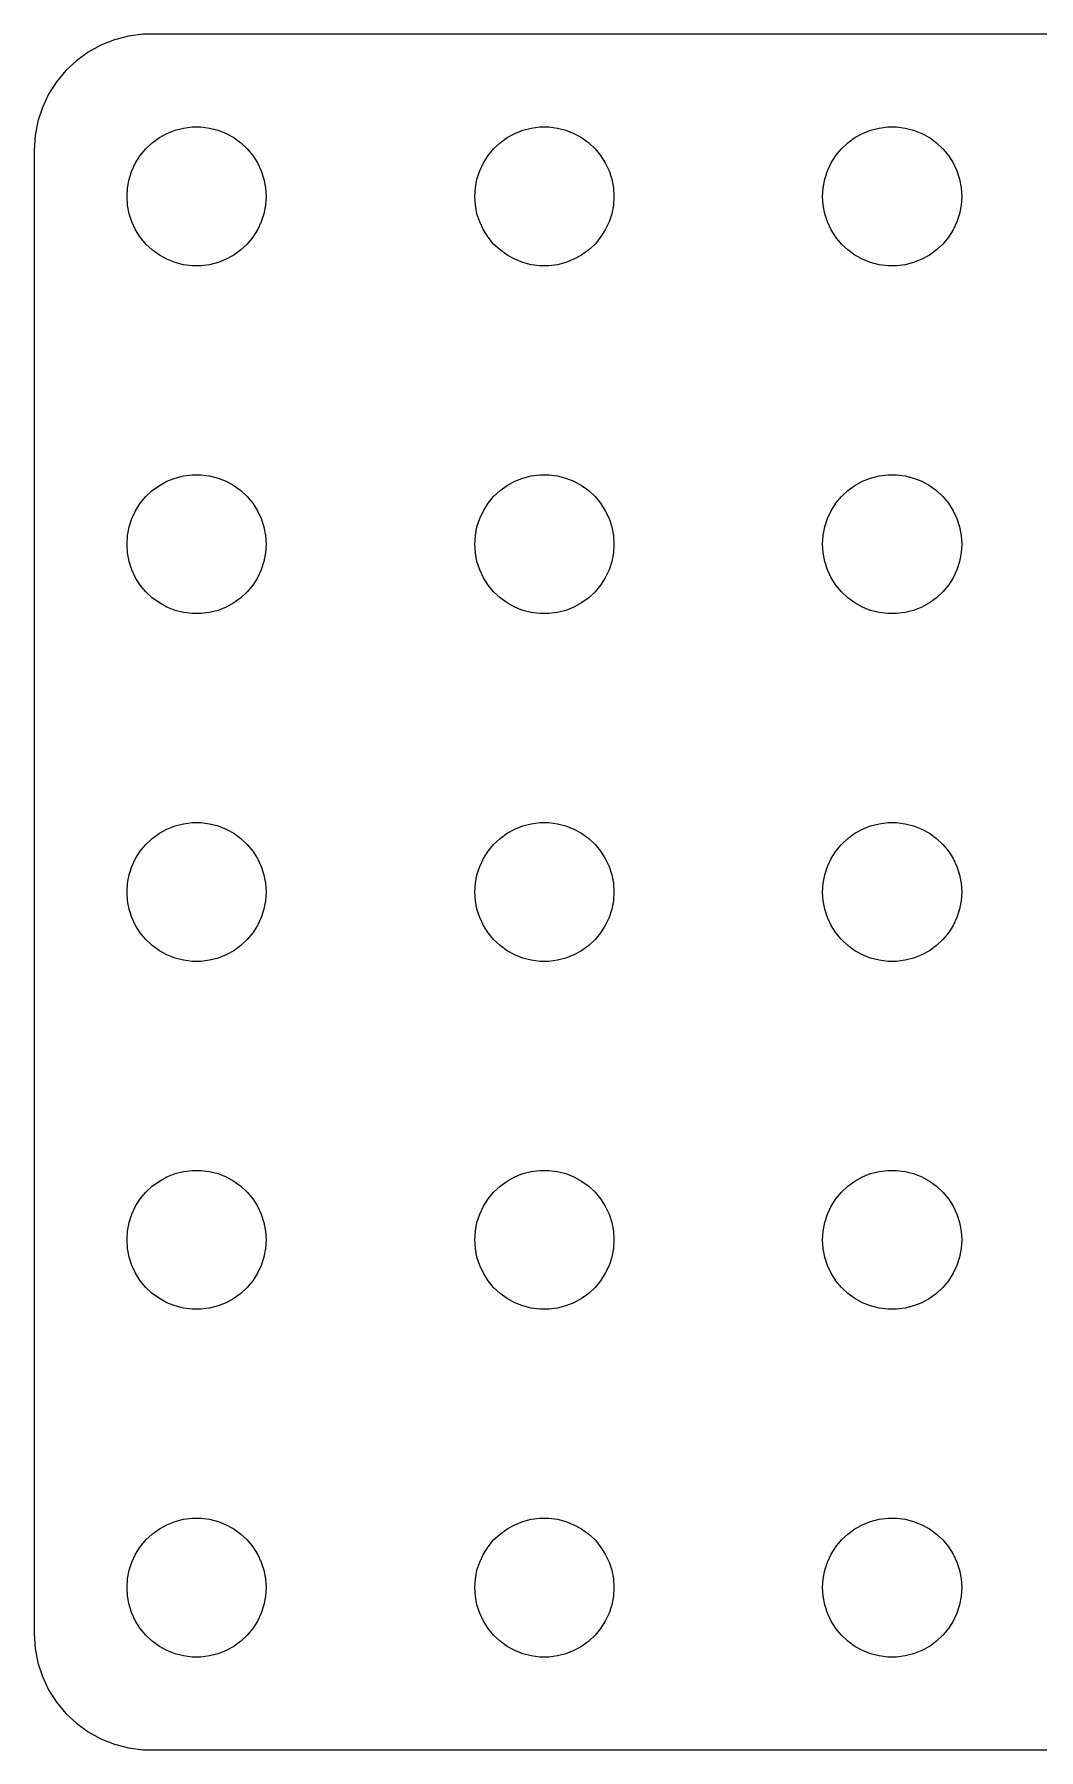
# Model space of a CAD drawing. Header units: metres. Extents: x -164 to 164, y -37 to 37.
# Drawn here: x -164.5 to -121.2, y -37 to 37 of the extents above; entities that cross this region are included whole.
import ezdxf

# ---------------------------------------------------------------- set-up
doc = ezdxf.new("R2010")
doc.units = ezdxf.units.M

msp = doc.modelspace()

# ---------------------------------------------------------------- linework, layer by layer
for p, q in [((-159.814, 36.9901), (-160.437, 36.9114)), ((159.814, 36.9901), (-159.814, 36.9901)), ((-161.629, 36.5241), (-162.179, 36.2216)), ((-161.045, 36.7553), (-161.629, 36.5241)), ((-160.437, 36.9114), (-161.045, 36.7553)), ((-162.687, 35.8526), (-163.145, 35.4227)), ((-162.179, 36.2216), (-162.687, 35.8526)), ((-163.545, 34.9389), (-163.882, 34.4088)), ((-163.145, 35.4227), (-163.545, 34.9389)), ((-163.882, 34.4088), (-164.149, 33.8406)), ((-164.149, 33.8406), (-164.343, 33.2434)), ((-164.461, 32.6267), (-164.5, 32)), ((-164.343, 33.2434), (-164.461, 32.6267)), ((-159.107, 32.533), (-158.777, 32.7145)), ((-158.777, 32.7145), (-158.427, 32.8532)), ((-158.427, 32.8532), (-158.062, 32.9469)), ((-158.062, 32.9469), (-157.688, 32.9941)), ((-157.688, 32.9941), (-157.312, 32.9941)), ((-157.312, 32.9941), (-156.938, 32.9469)), ((-156.938, 32.9469), (-156.573, 32.8532)), ((-156.573, 32.8532), (-156.223, 32.7145)), ((-156.223, 32.7145), (-155.893, 32.533)), ((-144.107, 32.533), (-143.777, 32.7145)), ((-143.777, 32.7145), (-143.427, 32.8532)), ((-143.427, 32.8532), (-143.062, 32.9469)), ((-143.062, 32.9469), (-142.688, 32.9941)), ((-142.688, 32.9941), (-142.312, 32.9941)), ((-142.312, 32.9941), (-141.938, 32.9469)), ((-141.938, 32.9469), (-141.573, 32.8532)), ((-141.573, 32.8532), (-141.223, 32.7145)), ((-141.223, 32.7145), (-140.893, 32.533)), ((-129.107, 32.533), (-128.777, 32.7145)), ((-128.777, 32.7145), (-128.427, 32.8532)), ((-128.427, 32.8532), (-128.062, 32.9469)), ((-128.062, 32.9469), (-127.688, 32.9941)), ((-127.688, 32.9941), (-127.312, 32.9941)), ((-127.312, 32.9941), (-126.938, 32.9469)), ((-126.938, 32.9469), (-126.573, 32.8532)), ((-126.573, 32.8532), (-126.223, 32.7145)), ((-126.223, 32.7145), (-125.893, 32.533)), ((-164.5, 32), (-164.5, -32)), ((-159.927, 31.7634), (-159.687, 32.0536)), ((-159.687, 32.0536), (-159.412, 32.3115)), ((-159.412, 32.3115), (-159.107, 32.533)), ((-155.893, 32.533), (-155.588, 32.3115)), ((-155.588, 32.3115), (-155.313, 32.0536)), ((-155.313, 32.0536), (-155.073, 31.7634)), ((-144.927, 31.7634), (-144.687, 32.0536)), ((-144.687, 32.0536), (-144.412, 32.3115)), ((-144.412, 32.3115), (-144.107, 32.533)), ((-140.893, 32.533), (-140.588, 32.3115)), ((-140.588, 32.3115), (-140.313, 32.0536)), ((-140.313, 32.0536), (-140.073, 31.7634)), ((-129.927, 31.7634), (-129.687, 32.0536)), ((-129.687, 32.0536), (-129.412, 32.3115)), ((-129.412, 32.3115), (-129.107, 32.533)), ((-125.893, 32.533), (-125.588, 32.3115)), ((-125.588, 32.3115), (-125.313, 32.0536)), ((-125.313, 32.0536), (-125.073, 31.7634)), ((-160.406, 30.7461), (-160.289, 31.1044)), ((-160.289, 31.1044), (-160.129, 31.4453)), ((-160.129, 31.4453), (-159.927, 31.7634)), ((-155.073, 31.7634), (-154.871, 31.4453)), ((-154.871, 31.4453), (-154.711, 31.1044)), ((-154.711, 31.1044), (-154.594, 30.7461)), ((-145.406, 30.7461), (-145.289, 31.1044)), ((-145.289, 31.1044), (-145.129, 31.4453)), ((-145.129, 31.4453), (-144.927, 31.7634)), ((-140.073, 31.7634), (-139.871, 31.4453)), ((-139.871, 31.4453), (-139.711, 31.1044)), ((-139.711, 31.1044), (-139.594, 30.7461)), ((-130.406, 30.7461), (-130.289, 31.1044)), ((-130.289, 31.1044), (-130.129, 31.4453)), ((-130.129, 31.4453), (-129.927, 31.7634)), ((-125.073, 31.7634), (-124.871, 31.4453)), ((-124.871, 31.4453), (-124.711, 31.1044)), ((-124.711, 31.1044), (-124.594, 30.7461)), ((-160.5, 30), (-160.476, 30.376)), ((-160.476, 30.376), (-160.406, 30.7461)), ((-154.594, 30.7461), (-154.524, 30.376)), ((-154.524, 30.376), (-154.5, 30)), ((-145.5, 30), (-145.476, 30.376)), ((-145.476, 30.376), (-145.406, 30.7461)), ((-139.594, 30.7461), (-139.524, 30.376)), ((-139.524, 30.376), (-139.5, 30)), ((-130.5, 30), (-130.476, 30.376)), ((-130.476, 30.376), (-130.406, 30.7461)), ((-124.594, 30.7461), (-124.524, 30.376)), ((-124.524, 30.376), (-124.5, 30)), ((-160.476, 29.624), (-160.5, 30)), ((-160.406, 29.2539), (-160.476, 29.624)), ((-154.524, 29.624), (-154.594, 29.2539)), ((-154.5, 30), (-154.524, 29.624)), ((-145.476, 29.624), (-145.5, 30)), ((-145.406, 29.2539), (-145.476, 29.624)), ((-139.524, 29.624), (-139.594, 29.2539)), ((-139.5, 30), (-139.524, 29.624)), ((-130.476, 29.624), (-130.5, 30)), ((-130.406, 29.2539), (-130.476, 29.624)), ((-124.524, 29.624), (-124.594, 29.2539)), ((-124.5, 30), (-124.524, 29.624)), ((-160.289, 28.8956), (-160.406, 29.2539)), ((-160.129, 28.5547), (-160.289, 28.8956)), ((-154.711, 28.8956), (-154.871, 28.5547)), ((-154.594, 29.2539), (-154.711, 28.8956)), ((-145.289, 28.8956), (-145.406, 29.2539)), ((-145.129, 28.5547), (-145.289, 28.8956)), ((-139.711, 28.8956), (-139.871, 28.5547)), ((-139.594, 29.2539), (-139.711, 28.8956)), ((-130.289, 28.8956), (-130.406, 29.2539)), ((-130.129, 28.5547), (-130.289, 28.8956)), ((-124.711, 28.8956), (-124.871, 28.5547)), ((-124.594, 29.2539), (-124.711, 28.8956)), ((-159.927, 28.2366), (-160.129, 28.5547)), ((-159.687, 27.9464), (-159.927, 28.2366)), ((-155.073, 28.2366), (-155.313, 27.9464)), ((-154.871, 28.5547), (-155.073, 28.2366)), ((-144.927, 28.2366), (-145.129, 28.5547)), ((-144.687, 27.9464), (-144.927, 28.2366)), ((-140.073, 28.2366), (-140.313, 27.9464)), ((-139.871, 28.5547), (-140.073, 28.2366)), ((-129.927, 28.2366), (-130.129, 28.5547)), ((-129.687, 27.9464), (-129.927, 28.2366)), ((-125.073, 28.2366), (-125.313, 27.9464)), ((-124.871, 28.5547), (-125.073, 28.2366)), ((-159.412, 27.6884), (-159.687, 27.9464)), ((-159.107, 27.467), (-159.412, 27.6884)), ((-158.777, 27.2855), (-159.107, 27.467)), ((-155.893, 27.467), (-156.223, 27.2855)), ((-155.588, 27.6884), (-155.893, 27.467)), ((-155.313, 27.9464), (-155.588, 27.6884)), ((-144.412, 27.6884), (-144.687, 27.9464)), ((-144.107, 27.467), (-144.412, 27.6884)), ((-143.777, 27.2855), (-144.107, 27.467)), ((-140.893, 27.467), (-141.223, 27.2855)), ((-140.588, 27.6884), (-140.893, 27.467)), ((-140.313, 27.9464), (-140.588, 27.6884)), ((-129.412, 27.6884), (-129.687, 27.9464)), ((-129.107, 27.467), (-129.412, 27.6884)), ((-128.777, 27.2855), (-129.107, 27.467)), ((-125.893, 27.467), (-126.223, 27.2855)), ((-125.588, 27.6884), (-125.893, 27.467)), ((-125.313, 27.9464), (-125.588, 27.6884)), ((-158.427, 27.1468), (-158.777, 27.2855)), ((-158.062, 27.0531), (-158.427, 27.1468)), ((-157.688, 27.0059), (-158.062, 27.0531)), ((-157.312, 27.0059), (-157.688, 27.0059)), ((-156.938, 27.0531), (-157.312, 27.0059)), ((-156.573, 27.1468), (-156.938, 27.0531)), ((-156.223, 27.2855), (-156.573, 27.1468)), ((-143.427, 27.1468), (-143.777, 27.2855)), ((-143.062, 27.0531), (-143.427, 27.1468)), ((-142.688, 27.0059), (-143.062, 27.0531)), ((-142.312, 27.0059), (-142.688, 27.0059)), ((-141.938, 27.0531), (-142.312, 27.0059)), ((-141.573, 27.1468), (-141.938, 27.0531)), ((-141.223, 27.2855), (-141.573, 27.1468)), ((-128.427, 27.1468), (-128.777, 27.2855)), ((-128.062, 27.0531), (-128.427, 27.1468)), ((-127.688, 27.0059), (-128.062, 27.0531)), ((-127.312, 27.0059), (-127.688, 27.0059)), ((-126.938, 27.0531), (-127.312, 27.0059)), ((-126.573, 27.1468), (-126.938, 27.0531)), ((-126.223, 27.2855), (-126.573, 27.1468)), ((-158.777, 17.7145), (-158.427, 17.8532)), ((-158.427, 17.8532), (-158.062, 17.9469)), ((-158.062, 17.9469), (-157.688, 17.9941)), ((-157.688, 17.9941), (-157.312, 17.9941)), ((-157.312, 17.9941), (-156.938, 17.9469)), ((-156.938, 17.9469), (-156.573, 17.8532)), ((-156.573, 17.8532), (-156.223, 17.7145)), ((-143.777, 17.7145), (-143.427, 17.8532)), ((-143.427, 17.8532), (-143.062, 17.9469)), ((-143.062, 17.9469), (-142.688, 17.9941)), ((-142.688, 17.9941), (-142.312, 17.9941)), ((-142.312, 17.9941), (-141.938, 17.9469)), ((-141.938, 17.9469), (-141.573, 17.8532)), ((-141.573, 17.8532), (-141.223, 17.7145)), ((-128.777, 17.7145), (-128.427, 17.8532)), ((-128.427, 17.8532), (-128.062, 17.9469)), ((-128.062, 17.9469), (-127.688, 17.9941)), ((-127.688, 17.9941), (-127.312, 17.9941)), ((-127.312, 17.9941), (-126.938, 17.9469)), ((-126.938, 17.9469), (-126.573, 17.8532)), ((-126.573, 17.8532), (-126.223, 17.7145)), ((-159.927, 16.7634), (-159.687, 17.0536)), ((-159.687, 17.0536), (-159.412, 17.3115)), ((-159.412, 17.3115), (-159.107, 17.533)), ((-159.107, 17.533), (-158.777, 17.7145)), ((-156.223, 17.7145), (-155.893, 17.533)), ((-155.893, 17.533), (-155.588, 17.3115)), ((-155.588, 17.3115), (-155.313, 17.0536)), ((-155.313, 17.0536), (-155.073, 16.7634)), ((-144.927, 16.7634), (-144.687, 17.0536)), ((-144.687, 17.0536), (-144.412, 17.3115)), ((-144.412, 17.3115), (-144.107, 17.533)), ((-144.107, 17.533), (-143.777, 17.7145)), ((-141.223, 17.7145), (-140.893, 17.533)), ((-140.893, 17.533), (-140.588, 17.3115)), ((-140.588, 17.3115), (-140.313, 17.0536)), ((-140.313, 17.0536), (-140.073, 16.7634)), ((-129.927, 16.7634), (-129.687, 17.0536)), ((-129.687, 17.0536), (-129.412, 17.3115)), ((-129.412, 17.3115), (-129.107, 17.533)), ((-129.107, 17.533), (-128.777, 17.7145)), ((-126.223, 17.7145), (-125.893, 17.533)), ((-125.893, 17.533), (-125.588, 17.3115)), ((-125.588, 17.3115), (-125.313, 17.0536)), ((-125.313, 17.0536), (-125.073, 16.7634)), ((-160.289, 16.1044), (-160.129, 16.4453)), ((-160.129, 16.4453), (-159.927, 16.7634)), ((-155.073, 16.7634), (-154.871, 16.4453)), ((-154.871, 16.4453), (-154.711, 16.1044)), ((-145.289, 16.1044), (-145.129, 16.4453)), ((-145.129, 16.4453), (-144.927, 16.7634)), ((-140.073, 16.7634), (-139.871, 16.4453)), ((-139.871, 16.4453), (-139.711, 16.1044)), ((-130.289, 16.1044), (-130.129, 16.4453)), ((-130.129, 16.4453), (-129.927, 16.7634)), ((-125.073, 16.7634), (-124.871, 16.4453)), ((-124.871, 16.4453), (-124.711, 16.1044)), ((-160.476, 15.376), (-160.406, 15.7461)), ((-160.406, 15.7461), (-160.289, 16.1044)), ((-154.711, 16.1044), (-154.594, 15.7461)), ((-154.594, 15.7461), (-154.524, 15.376)), ((-145.476, 15.376), (-145.406, 15.7461)), ((-145.406, 15.7461), (-145.289, 16.1044)), ((-139.711, 16.1044), (-139.594, 15.7461)), ((-139.594, 15.7461), (-139.524, 15.376)), ((-130.476, 15.376), (-130.406, 15.7461)), ((-130.406, 15.7461), (-130.289, 16.1044)), ((-124.711, 16.1044), (-124.594, 15.7461)), ((-124.594, 15.7461), (-124.524, 15.376)), ((-160.5, 15), (-160.476, 15.376)), ((-160.476, 14.624), (-160.5, 15)), ((-154.524, 15.376), (-154.5, 15)), ((-154.5, 15), (-154.524, 14.624)), ((-145.5, 15), (-145.476, 15.376)), ((-145.476, 14.624), (-145.5, 15)), ((-139.524, 15.376), (-139.5, 15)), ((-139.5, 15), (-139.524, 14.624)), ((-130.5, 15), (-130.476, 15.376)), ((-130.476, 14.624), (-130.5, 15)), ((-124.524, 15.376), (-124.5, 15)), ((-124.5, 15), (-124.524, 14.624)), ((-160.406, 14.2539), (-160.476, 14.624)), ((-160.289, 13.8956), (-160.406, 14.2539)), ((-154.594, 14.2539), (-154.711, 13.8956)), ((-154.524, 14.624), (-154.594, 14.2539)), ((-145.406, 14.2539), (-145.476, 14.624)), ((-145.289, 13.8956), (-145.406, 14.2539)), ((-139.594, 14.2539), (-139.711, 13.8956)), ((-139.524, 14.624), (-139.594, 14.2539)), ((-130.406, 14.2539), (-130.476, 14.624)), ((-130.289, 13.8956), (-130.406, 14.2539)), ((-124.594, 14.2539), (-124.711, 13.8956)), ((-124.524, 14.624), (-124.594, 14.2539)), ((-160.129, 13.5547), (-160.289, 13.8956)), ((-159.927, 13.2366), (-160.129, 13.5547)), ((-154.871, 13.5547), (-155.073, 13.2366)), ((-154.711, 13.8956), (-154.871, 13.5547)), ((-145.129, 13.5547), (-145.289, 13.8956)), ((-144.927, 13.2366), (-145.129, 13.5547)), ((-139.871, 13.5547), (-140.073, 13.2366)), ((-139.711, 13.8956), (-139.871, 13.5547)), ((-130.129, 13.5547), (-130.289, 13.8956)), ((-129.927, 13.2366), (-130.129, 13.5547)), ((-124.871, 13.5547), (-125.073, 13.2366)), ((-124.711, 13.8956), (-124.871, 13.5547)), ((-159.687, 12.9464), (-159.927, 13.2366)), ((-159.412, 12.6884), (-159.687, 12.9464)), ((-159.107, 12.467), (-159.412, 12.6884)), ((-155.588, 12.6884), (-155.893, 12.467)), ((-155.313, 12.9464), (-155.588, 12.6884)), ((-155.073, 13.2366), (-155.313, 12.9464)), ((-144.687, 12.9464), (-144.927, 13.2366)), ((-144.412, 12.6884), (-144.687, 12.9464)), ((-144.107, 12.467), (-144.412, 12.6884)), ((-140.588, 12.6884), (-140.893, 12.467)), ((-140.313, 12.9464), (-140.588, 12.6884)), ((-140.073, 13.2366), (-140.313, 12.9464)), ((-129.687, 12.9464), (-129.927, 13.2366)), ((-129.412, 12.6884), (-129.687, 12.9464)), ((-129.107, 12.467), (-129.412, 12.6884)), ((-125.588, 12.6884), (-125.893, 12.467)), ((-125.313, 12.9464), (-125.588, 12.6884)), ((-125.073, 13.2366), (-125.313, 12.9464)), ((-158.777, 12.2855), (-159.107, 12.467)), ((-158.427, 12.1468), (-158.777, 12.2855)), ((-158.062, 12.0531), (-158.427, 12.1468)), ((-157.688, 12.0059), (-158.062, 12.0531)), ((-157.312, 12.0059), (-157.688, 12.0059)), ((-156.938, 12.0531), (-157.312, 12.0059)), ((-156.573, 12.1468), (-156.938, 12.0531)), ((-156.223, 12.2855), (-156.573, 12.1468)), ((-155.893, 12.467), (-156.223, 12.2855)), ((-143.777, 12.2855), (-144.107, 12.467)), ((-143.427, 12.1468), (-143.777, 12.2855)), ((-143.062, 12.0531), (-143.427, 12.1468)), ((-142.688, 12.0059), (-143.062, 12.0531)), ((-142.312, 12.0059), (-142.688, 12.0059)), ((-141.938, 12.0531), (-142.312, 12.0059)), ((-141.573, 12.1468), (-141.938, 12.0531)), ((-141.223, 12.2855), (-141.573, 12.1468)), ((-140.893, 12.467), (-141.223, 12.2855)), ((-128.777, 12.2855), (-129.107, 12.467)), ((-128.427, 12.1468), (-128.777, 12.2855)), ((-128.062, 12.0531), (-128.427, 12.1468)), ((-127.688, 12.0059), (-128.062, 12.0531)), ((-127.312, 12.0059), (-127.688, 12.0059)), ((-126.938, 12.0531), (-127.312, 12.0059)), ((-126.573, 12.1468), (-126.938, 12.0531)), ((-126.223, 12.2855), (-126.573, 12.1468)), ((-125.893, 12.467), (-126.223, 12.2855)), ((-158.062, 2.94685), (-157.688, 2.99408)), ((-157.688, 2.99408), (-157.312, 2.99408)), ((-157.312, 2.99408), (-156.938, 2.94685)), ((-143.062, 2.94685), (-142.688, 2.99408)), ((-142.688, 2.99408), (-142.312, 2.99408)), ((-142.312, 2.99408), (-141.938, 2.94685)), ((-128.062, 2.94685), (-127.688, 2.99408)), ((-127.688, 2.99408), (-127.312, 2.99408)), ((-127.312, 2.99408), (-126.938, 2.94685)), ((-159.687, 2.05363), (-159.412, 2.31154)), ((-159.412, 2.31154), (-159.107, 2.53297)), ((-159.107, 2.53297), (-158.777, 2.71448)), ((-158.777, 2.71448), (-158.427, 2.85316)), ((-158.427, 2.85316), (-158.062, 2.94685)), ((-156.938, 2.94685), (-156.573, 2.85316)), ((-156.573, 2.85316), (-156.223, 2.71448)), ((-156.223, 2.71448), (-155.893, 2.53297)), ((-155.893, 2.53297), (-155.588, 2.31154)), ((-155.588, 2.31154), (-155.313, 2.05363)), ((-144.687, 2.05363), (-144.412, 2.31154)), ((-144.412, 2.31154), (-144.107, 2.53297)), ((-144.107, 2.53297), (-143.777, 2.71448)), ((-143.777, 2.71448), (-143.427, 2.85316)), ((-143.427, 2.85316), (-143.062, 2.94685)), ((-141.938, 2.94685), (-141.573, 2.85316)), ((-141.573, 2.85316), (-141.223, 2.71448)), ((-141.223, 2.71448), (-140.893, 2.53297)), ((-140.893, 2.53297), (-140.588, 2.31154)), ((-140.588, 2.31154), (-140.313, 2.05363)), ((-129.687, 2.05363), (-129.412, 2.31154)), ((-129.412, 2.31154), (-129.107, 2.53297)), ((-129.107, 2.53297), (-128.777, 2.71448)), ((-128.777, 2.71448), (-128.427, 2.85316)), ((-128.427, 2.85316), (-128.062, 2.94685)), ((-126.938, 2.94685), (-126.573, 2.85316)), ((-126.573, 2.85316), (-126.223, 2.71448)), ((-126.223, 2.71448), (-125.893, 2.53297)), ((-125.893, 2.53297), (-125.588, 2.31154)), ((-125.588, 2.31154), (-125.313, 2.05363)), ((-160.129, 1.44525), (-159.927, 1.76335)), ((-159.927, 1.76335), (-159.687, 2.05363)), ((-155.313, 2.05363), (-155.073, 1.76335)), ((-155.073, 1.76335), (-154.871, 1.44525)), ((-145.129, 1.44525), (-144.927, 1.76335)), ((-144.927, 1.76335), (-144.687, 2.05363)), ((-140.313, 2.05363), (-140.073, 1.76335)), ((-140.073, 1.76335), (-139.871, 1.44525)), ((-130.129, 1.44525), (-129.927, 1.76335)), ((-129.927, 1.76335), (-129.687, 2.05363)), ((-125.313, 2.05363), (-125.073, 1.76335)), ((-125.073, 1.76335), (-124.871, 1.44525)), ((-160.476, 0.37599), (-160.406, 0.74606)), ((-160.406, 0.74606), (-160.289, 1.10437)), ((-160.289, 1.10437), (-160.129, 1.44525)), ((-154.871, 1.44525), (-154.711, 1.10437)), ((-154.711, 1.10437), (-154.594, 0.74606)), ((-154.594, 0.74606), (-154.524, 0.37599)), ((-145.476, 0.37599), (-145.406, 0.74606)), ((-145.406, 0.74606), (-145.289, 1.10437)), ((-145.289, 1.10437), (-145.129, 1.44525)), ((-139.871, 1.44525), (-139.711, 1.10437)), ((-139.711, 1.10437), (-139.594, 0.74606)), ((-139.594, 0.74606), (-139.524, 0.37599)), ((-130.476, 0.37599), (-130.406, 0.74606)), ((-130.406, 0.74606), (-130.289, 1.10437)), ((-130.289, 1.10437), (-130.129, 1.44525)), ((-124.871, 1.44525), (-124.711, 1.10437)), ((-124.711, 1.10437), (-124.594, 0.74606)), ((-124.594, 0.74606), (-124.524, 0.37599)), ((-160.5, 0), (-160.476, 0.37599)), ((-160.476, -0.37599), (-160.5, 0)), ((-154.524, 0.37599), (-154.5, 0)), ((-154.5, 0), (-154.524, -0.37599)), ((-145.5, 0), (-145.476, 0.37599)), ((-145.476, -0.37599), (-145.5, 0)), ((-139.524, 0.37599), (-139.5, 0)), ((-139.5, 0), (-139.524, -0.37599)), ((-130.5, 0), (-130.476, 0.37599)), ((-130.476, -0.37599), (-130.5, 0)), ((-124.524, 0.37599), (-124.5, 0)), ((-124.5, 0), (-124.524, -0.37599)), ((-160.406, -0.74606), (-160.476, -0.37599)), ((-154.524, -0.37599), (-154.594, -0.74606)), ((-145.406, -0.74606), (-145.476, -0.37599)), ((-139.524, -0.37599), (-139.594, -0.74606)), ((-130.406, -0.74606), (-130.476, -0.37599)), ((-124.524, -0.37599), (-124.594, -0.74606)), ((-160.289, -1.10437), (-160.406, -0.74606)), ((-160.129, -1.44525), (-160.289, -1.10437)), ((-159.927, -1.76335), (-160.129, -1.44525)), ((-154.871, -1.44525), (-155.073, -1.76335)), ((-154.711, -1.10437), (-154.871, -1.44525)), ((-154.594, -0.74606), (-154.711, -1.10437)), ((-145.289, -1.10437), (-145.406, -0.74606)), ((-145.129, -1.44525), (-145.289, -1.10437)), ((-144.927, -1.76335), (-145.129, -1.44525)), ((-139.871, -1.44525), (-140.073, -1.76335)), ((-139.711, -1.10437), (-139.871, -1.44525)), ((-139.594, -0.74606), (-139.711, -1.10437)), ((-130.289, -1.10437), (-130.406, -0.74606)), ((-130.129, -1.44525), (-130.289, -1.10437)), ((-129.927, -1.76335), (-130.129, -1.44525)), ((-124.871, -1.44525), (-125.073, -1.76335)), ((-124.711, -1.10437), (-124.871, -1.44525)), ((-124.594, -0.74606), (-124.711, -1.10437)), ((-159.687, -2.05363), (-159.927, -1.76335)), ((-159.412, -2.31154), (-159.687, -2.05363)), ((-155.313, -2.05363), (-155.588, -2.31154)), ((-155.073, -1.76335), (-155.313, -2.05363)), ((-144.687, -2.05363), (-144.927, -1.76335)), ((-144.412, -2.31154), (-144.687, -2.05363)), ((-140.313, -2.05363), (-140.588, -2.31154)), ((-140.073, -1.76335), (-140.313, -2.05363)), ((-129.687, -2.05363), (-129.927, -1.76335)), ((-129.412, -2.31154), (-129.687, -2.05363)), ((-125.313, -2.05363), (-125.588, -2.31154)), ((-125.073, -1.76335), (-125.313, -2.05363)), ((-159.107, -2.53297), (-159.412, -2.31154)), ((-158.777, -2.71448), (-159.107, -2.53297)), ((-158.427, -2.85316), (-158.777, -2.71448)), ((-158.062, -2.94685), (-158.427, -2.85316)), ((-157.688, -2.99408), (-158.062, -2.94685)), ((-156.938, -2.94685), (-157.312, -2.99408)), ((-156.573, -2.85316), (-156.938, -2.94685)), ((-156.223, -2.71448), (-156.573, -2.85316)), ((-155.893, -2.53297), (-156.223, -2.71448)), ((-155.588, -2.31154), (-155.893, -2.53297)), ((-144.107, -2.53297), (-144.412, -2.31154)), ((-143.777, -2.71448), (-144.107, -2.53297)), ((-143.427, -2.85316), (-143.777, -2.71448)), ((-143.062, -2.94685), (-143.427, -2.85316)), ((-142.688, -2.99408), (-143.062, -2.94685)), ((-141.938, -2.94685), (-142.312, -2.99408)), ((-141.573, -2.85316), (-141.938, -2.94685)), ((-141.223, -2.71448), (-141.573, -2.85316)), ((-140.893, -2.53297), (-141.223, -2.71448)), ((-140.588, -2.31154), (-140.893, -2.53297)), ((-129.107, -2.53297), (-129.412, -2.31154)), ((-128.777, -2.71448), (-129.107, -2.53297)), ((-128.427, -2.85316), (-128.777, -2.71448)), ((-128.062, -2.94685), (-128.427, -2.85316)), ((-127.688, -2.99408), (-128.062, -2.94685)), ((-126.938, -2.94685), (-127.312, -2.99408)), ((-126.573, -2.85316), (-126.938, -2.94685)), ((-126.223, -2.71448), (-126.573, -2.85316)), ((-125.893, -2.53297), (-126.223, -2.71448)), ((-125.588, -2.31154), (-125.893, -2.53297)), ((-157.312, -2.99408), (-157.688, -2.99408)), ((-142.312, -2.99408), (-142.688, -2.99408)), ((-127.312, -2.99408), (-127.688, -2.99408)), ((-159.412, -12.6884), (-159.107, -12.467)), ((-159.107, -12.467), (-158.777, -12.2855)), ((-158.777, -12.2855), (-158.427, -12.1468)), ((-158.427, -12.1468), (-158.062, -12.0531)), ((-158.062, -12.0531), (-157.688, -12.0059)), ((-157.688, -12.0059), (-157.312, -12.0059)), ((-157.312, -12.0059), (-156.938, -12.0531)), ((-156.938, -12.0531), (-156.573, -12.1468)), ((-156.573, -12.1468), (-156.223, -12.2855)), ((-156.223, -12.2855), (-155.893, -12.467)), ((-155.893, -12.467), (-155.588, -12.6884)), ((-144.412, -12.6884), (-144.107, -12.467)), ((-144.107, -12.467), (-143.777, -12.2855)), ((-143.777, -12.2855), (-143.427, -12.1468)), ((-143.427, -12.1468), (-143.062, -12.0531)), ((-143.062, -12.0531), (-142.688, -12.0059)), ((-142.688, -12.0059), (-142.312, -12.0059)), ((-142.312, -12.0059), (-141.938, -12.0531)), ((-141.938, -12.0531), (-141.573, -12.1468)), ((-141.573, -12.1468), (-141.223, -12.2855)), ((-141.223, -12.2855), (-140.893, -12.467)), ((-140.893, -12.467), (-140.588, -12.6884)), ((-129.412, -12.6884), (-129.107, -12.467)), ((-129.107, -12.467), (-128.777, -12.2855)), ((-128.777, -12.2855), (-128.427, -12.1468)), ((-128.427, -12.1468), (-128.062, -12.0531)), ((-128.062, -12.0531), (-127.688, -12.0059)), ((-127.688, -12.0059), (-127.312, -12.0059)), ((-127.312, -12.0059), (-126.938, -12.0531)), ((-126.938, -12.0531), (-126.573, -12.1468)), ((-126.573, -12.1468), (-126.223, -12.2855)), ((-126.223, -12.2855), (-125.893, -12.467)), ((-125.893, -12.467), (-125.588, -12.6884)), ((-160.129, -13.5547), (-159.927, -13.2366)), ((-159.927, -13.2366), (-159.687, -12.9464)), ((-159.687, -12.9464), (-159.412, -12.6884)), ((-155.588, -12.6884), (-155.313, -12.9464)), ((-155.313, -12.9464), (-155.073, -13.2366)), ((-155.073, -13.2366), (-154.871, -13.5547)), ((-145.129, -13.5547), (-144.927, -13.2366)), ((-144.927, -13.2366), (-144.687, -12.9464)), ((-144.687, -12.9464), (-144.412, -12.6884)), ((-140.588, -12.6884), (-140.313, -12.9464)), ((-140.313, -12.9464), (-140.073, -13.2366)), ((-140.073, -13.2366), (-139.871, -13.5547)), ((-130.129, -13.5547), (-129.927, -13.2366)), ((-129.927, -13.2366), (-129.687, -12.9464)), ((-129.687, -12.9464), (-129.412, -12.6884)), ((-125.588, -12.6884), (-125.313, -12.9464)), ((-125.313, -12.9464), (-125.073, -13.2366)), ((-125.073, -13.2366), (-124.871, -13.5547)), ((-160.406, -14.2539), (-160.289, -13.8956)), ((-160.289, -13.8956), (-160.129, -13.5547)), ((-154.871, -13.5547), (-154.711, -13.8956)), ((-154.711, -13.8956), (-154.594, -14.2539)), ((-145.406, -14.2539), (-145.289, -13.8956)), ((-145.289, -13.8956), (-145.129, -13.5547)), ((-139.871, -13.5547), (-139.711, -13.8956)), ((-139.711, -13.8956), (-139.594, -14.2539)), ((-130.406, -14.2539), (-130.289, -13.8956)), ((-130.289, -13.8956), (-130.129, -13.5547)), ((-124.871, -13.5547), (-124.711, -13.8956)), ((-124.711, -13.8956), (-124.594, -14.2539)), ((-160.5, -15), (-160.476, -14.624)), ((-160.476, -14.624), (-160.406, -14.2539)), ((-154.594, -14.2539), (-154.524, -14.624)), ((-154.524, -14.624), (-154.5, -15)), ((-145.5, -15), (-145.476, -14.624)), ((-145.476, -14.624), (-145.406, -14.2539)), ((-139.594, -14.2539), (-139.524, -14.624)), ((-139.524, -14.624), (-139.5, -15)), ((-130.5, -15), (-130.476, -14.624)), ((-130.476, -14.624), (-130.406, -14.2539)), ((-124.594, -14.2539), (-124.524, -14.624)), ((-124.524, -14.624), (-124.5, -15)), ((-160.476, -15.376), (-160.5, -15)), ((-160.406, -15.7461), (-160.476, -15.376)), ((-154.524, -15.376), (-154.594, -15.7461)), ((-154.5, -15), (-154.524, -15.376)), ((-145.476, -15.376), (-145.5, -15)), ((-145.406, -15.7461), (-145.476, -15.376)), ((-139.524, -15.376), (-139.594, -15.7461)), ((-139.5, -15), (-139.524, -15.376)), ((-130.476, -15.376), (-130.5, -15)), ((-130.406, -15.7461), (-130.476, -15.376)), ((-124.524, -15.376), (-124.594, -15.7461)), ((-124.5, -15), (-124.524, -15.376)), ((-160.289, -16.1044), (-160.406, -15.7461)), ((-160.129, -16.4453), (-160.289, -16.1044)), ((-154.711, -16.1044), (-154.871, -16.4453)), ((-154.594, -15.7461), (-154.711, -16.1044)), ((-145.289, -16.1044), (-145.406, -15.7461)), ((-145.129, -16.4453), (-145.289, -16.1044)), ((-139.711, -16.1044), (-139.871, -16.4453)), ((-139.594, -15.7461), (-139.711, -16.1044)), ((-130.289, -16.1044), (-130.406, -15.7461)), ((-130.129, -16.4453), (-130.289, -16.1044)), ((-124.711, -16.1044), (-124.871, -16.4453)), ((-124.594, -15.7461), (-124.711, -16.1044)), ((-159.927, -16.7634), (-160.129, -16.4453)), ((-159.687, -17.0536), (-159.927, -16.7634)), ((-155.073, -16.7634), (-155.313, -17.0536)), ((-154.871, -16.4453), (-155.073, -16.7634)), ((-144.927, -16.7634), (-145.129, -16.4453)), ((-144.687, -17.0536), (-144.927, -16.7634)), ((-140.073, -16.7634), (-140.313, -17.0536)), ((-139.871, -16.4453), (-140.073, -16.7634)), ((-129.927, -16.7634), (-130.129, -16.4453)), ((-129.687, -17.0536), (-129.927, -16.7634)), ((-125.073, -16.7634), (-125.313, -17.0536)), ((-124.871, -16.4453), (-125.073, -16.7634)), ((-159.412, -17.3115), (-159.687, -17.0536)), ((-159.107, -17.533), (-159.412, -17.3115)), ((-158.777, -17.7145), (-159.107, -17.533)), ((-158.427, -17.8532), (-158.777, -17.7145)), ((-156.223, -17.7145), (-156.573, -17.8532)), ((-155.893, -17.533), (-156.223, -17.7145)), ((-155.588, -17.3115), (-155.893, -17.533)), ((-155.313, -17.0536), (-155.588, -17.3115)), ((-144.412, -17.3115), (-144.687, -17.0536)), ((-144.107, -17.533), (-144.412, -17.3115)), ((-143.777, -17.7145), (-144.107, -17.533)), ((-143.427, -17.8532), (-143.777, -17.7145)), ((-141.223, -17.7145), (-141.573, -17.8532)), ((-140.893, -17.533), (-141.223, -17.7145)), ((-140.588, -17.3115), (-140.893, -17.533)), ((-140.313, -17.0536), (-140.588, -17.3115)), ((-129.412, -17.3115), (-129.687, -17.0536)), ((-129.107, -17.533), (-129.412, -17.3115)), ((-128.777, -17.7145), (-129.107, -17.533)), ((-128.427, -17.8532), (-128.777, -17.7145)), ((-126.223, -17.7145), (-126.573, -17.8532)), ((-125.893, -17.533), (-126.223, -17.7145)), ((-125.588, -17.3115), (-125.893, -17.533)), ((-125.313, -17.0536), (-125.588, -17.3115)), ((-158.062, -17.9469), (-158.427, -17.8532)), ((-157.688, -17.9941), (-158.062, -17.9469)), ((-157.312, -17.9941), (-157.688, -17.9941)), ((-156.938, -17.9469), (-157.312, -17.9941)), ((-156.573, -17.8532), (-156.938, -17.9469)), ((-143.062, -17.9469), (-143.427, -17.8532)), ((-142.688, -17.9941), (-143.062, -17.9469)), ((-142.312, -17.9941), (-142.688, -17.9941)), ((-141.938, -17.9469), (-142.312, -17.9941)), ((-141.573, -17.8532), (-141.938, -17.9469)), ((-128.062, -17.9469), (-128.427, -17.8532)), ((-127.688, -17.9941), (-128.062, -17.9469)), ((-127.312, -17.9941), (-127.688, -17.9941)), ((-126.938, -17.9469), (-127.312, -17.9941)), ((-126.573, -17.8532), (-126.938, -17.9469)), ((-159.107, -27.467), (-158.777, -27.2855)), ((-158.777, -27.2855), (-158.427, -27.1468)), ((-158.427, -27.1468), (-158.062, -27.0531)), ((-158.062, -27.0531), (-157.688, -27.0059)), ((-157.688, -27.0059), (-157.312, -27.0059)), ((-157.312, -27.0059), (-156.938, -27.0531)), ((-156.938, -27.0531), (-156.573, -27.1468)), ((-156.573, -27.1468), (-156.223, -27.2855)), ((-156.223, -27.2855), (-155.893, -27.467)), ((-144.107, -27.467), (-143.777, -27.2855)), ((-143.777, -27.2855), (-143.427, -27.1468)), ((-143.427, -27.1468), (-143.062, -27.0531)), ((-143.062, -27.0531), (-142.688, -27.0059)), ((-142.688, -27.0059), (-142.312, -27.0059)), ((-142.312, -27.0059), (-141.938, -27.0531)), ((-141.938, -27.0531), (-141.573, -27.1468)), ((-141.573, -27.1468), (-141.223, -27.2855)), ((-141.223, -27.2855), (-140.893, -27.467)), ((-129.107, -27.467), (-128.777, -27.2855)), ((-128.777, -27.2855), (-128.427, -27.1468)), ((-128.427, -27.1468), (-128.062, -27.0531)), ((-128.062, -27.0531), (-127.688, -27.0059)), ((-127.688, -27.0059), (-127.312, -27.0059)), ((-127.312, -27.0059), (-126.938, -27.0531)), ((-126.938, -27.0531), (-126.573, -27.1468)), ((-126.573, -27.1468), (-126.223, -27.2855)), ((-126.223, -27.2855), (-125.893, -27.467)), ((-159.927, -28.2366), (-159.687, -27.9464)), ((-159.687, -27.9464), (-159.412, -27.6884)), ((-159.412, -27.6884), (-159.107, -27.467)), ((-155.893, -27.467), (-155.588, -27.6884)), ((-155.588, -27.6884), (-155.313, -27.9464)), ((-155.313, -27.9464), (-155.073, -28.2366)), ((-144.927, -28.2366), (-144.687, -27.9464)), ((-144.687, -27.9464), (-144.412, -27.6884)), ((-144.412, -27.6884), (-144.107, -27.467)), ((-140.893, -27.467), (-140.588, -27.6884)), ((-140.588, -27.6884), (-140.313, -27.9464)), ((-140.313, -27.9464), (-140.073, -28.2366)), ((-129.927, -28.2366), (-129.687, -27.9464)), ((-129.687, -27.9464), (-129.412, -27.6884)), ((-129.412, -27.6884), (-129.107, -27.467)), ((-125.893, -27.467), (-125.588, -27.6884)), ((-125.588, -27.6884), (-125.313, -27.9464)), ((-125.313, -27.9464), (-125.073, -28.2366)), ((-160.289, -28.8956), (-160.129, -28.5547)), ((-160.129, -28.5547), (-159.927, -28.2366)), ((-155.073, -28.2366), (-154.871, -28.5547)), ((-154.871, -28.5547), (-154.711, -28.8956)), ((-145.289, -28.8956), (-145.129, -28.5547)), ((-145.129, -28.5547), (-144.927, -28.2366)), ((-140.073, -28.2366), (-139.871, -28.5547)), ((-139.871, -28.5547), (-139.711, -28.8956)), ((-130.289, -28.8956), (-130.129, -28.5547)), ((-130.129, -28.5547), (-129.927, -28.2366)), ((-125.073, -28.2366), (-124.871, -28.5547)), ((-124.871, -28.5547), (-124.711, -28.8956)), ((-160.476, -29.624), (-160.406, -29.2539)), ((-160.406, -29.2539), (-160.289, -28.8956)), ((-154.711, -28.8956), (-154.594, -29.2539)), ((-154.594, -29.2539), (-154.524, -29.624)), ((-145.476, -29.624), (-145.406, -29.2539)), ((-145.406, -29.2539), (-145.289, -28.8956)), ((-139.711, -28.8956), (-139.594, -29.2539)), ((-139.594, -29.2539), (-139.524, -29.624)), ((-130.476, -29.624), (-130.406, -29.2539)), ((-130.406, -29.2539), (-130.289, -28.8956)), ((-124.711, -28.8956), (-124.594, -29.2539)), ((-124.594, -29.2539), (-124.524, -29.624)), ((-160.5, -30), (-160.476, -29.624)), ((-160.476, -30.376), (-160.5, -30)), ((-154.524, -29.624), (-154.5, -30)), ((-154.5, -30), (-154.524, -30.376)), ((-145.5, -30), (-145.476, -29.624)), ((-145.476, -30.376), (-145.5, -30)), ((-139.524, -29.624), (-139.5, -30)), ((-139.5, -30), (-139.524, -30.376)), ((-130.5, -30), (-130.476, -29.624)), ((-130.476, -30.376), (-130.5, -30)), ((-124.524, -29.624), (-124.5, -30)), ((-124.5, -30), (-124.524, -30.376)), ((-160.406, -30.7461), (-160.476, -30.376)), ((-160.289, -31.1044), (-160.406, -30.7461)), ((-154.594, -30.7461), (-154.711, -31.1044)), ((-154.524, -30.376), (-154.594, -30.7461)), ((-145.406, -30.7461), (-145.476, -30.376)), ((-145.289, -31.1044), (-145.406, -30.7461)), ((-139.594, -30.7461), (-139.711, -31.1044)), ((-139.524, -30.376), (-139.594, -30.7461)), ((-130.406, -30.7461), (-130.476, -30.376)), ((-130.289, -31.1044), (-130.406, -30.7461)), ((-124.594, -30.7461), (-124.711, -31.1044)), ((-124.524, -30.376), (-124.594, -30.7461)), ((-160.129, -31.4453), (-160.289, -31.1044)), ((-159.927, -31.7634), (-160.129, -31.4453)), ((-159.687, -32.0536), (-159.927, -31.7634)), ((-155.073, -31.7634), (-155.313, -32.0536)), ((-154.871, -31.4453), (-155.073, -31.7634)), ((-154.711, -31.1044), (-154.871, -31.4453)), ((-145.129, -31.4453), (-145.289, -31.1044)), ((-144.927, -31.7634), (-145.129, -31.4453)), ((-144.687, -32.0536), (-144.927, -31.7634)), ((-140.073, -31.7634), (-140.313, -32.0536)), ((-139.871, -31.4453), (-140.073, -31.7634)), ((-139.711, -31.1044), (-139.871, -31.4453)), ((-130.129, -31.4453), (-130.289, -31.1044)), ((-129.927, -31.7634), (-130.129, -31.4453)), ((-129.687, -32.0536), (-129.927, -31.7634)), ((-125.073, -31.7634), (-125.313, -32.0536)), ((-124.871, -31.4453), (-125.073, -31.7634)), ((-124.711, -31.1044), (-124.871, -31.4453)), ((-164.5, -32), (-164.461, -32.6267)), ((-159.412, -32.3115), (-159.687, -32.0536)), ((-159.107, -32.533), (-159.412, -32.3115)), ((-158.777, -32.7145), (-159.107, -32.533)), ((-155.893, -32.533), (-156.223, -32.7145)), ((-155.588, -32.3115), (-155.893, -32.533)), ((-155.313, -32.0536), (-155.588, -32.3115)), ((-144.412, -32.3115), (-144.687, -32.0536)), ((-144.107, -32.533), (-144.412, -32.3115)), ((-143.777, -32.7145), (-144.107, -32.533)), ((-140.893, -32.533), (-141.223, -32.7145)), ((-140.588, -32.3115), (-140.893, -32.533)), ((-140.313, -32.0536), (-140.588, -32.3115)), ((-129.412, -32.3115), (-129.687, -32.0536)), ((-129.107, -32.533), (-129.412, -32.3115)), ((-128.777, -32.7145), (-129.107, -32.533)), ((-125.893, -32.533), (-126.223, -32.7145)), ((-125.588, -32.3115), (-125.893, -32.533)), ((-125.313, -32.0536), (-125.588, -32.3115)), ((-164.461, -32.6267), (-164.343, -33.2434)), ((-164.343, -33.2434), (-164.149, -33.8406)), ((-158.427, -32.8532), (-158.777, -32.7145)), ((-158.062, -32.9469), (-158.427, -32.8532)), ((-157.688, -32.9941), (-158.062, -32.9469)), ((-157.312, -32.9941), (-157.688, -32.9941)), ((-156.938, -32.9469), (-157.312, -32.9941)), ((-156.573, -32.8532), (-156.938, -32.9469)), ((-156.223, -32.7145), (-156.573, -32.8532)), ((-143.427, -32.8532), (-143.777, -32.7145)), ((-143.062, -32.9469), (-143.427, -32.8532)), ((-142.688, -32.9941), (-143.062, -32.9469)), ((-142.312, -32.9941), (-142.688, -32.9941)), ((-141.938, -32.9469), (-142.312, -32.9941)), ((-141.573, -32.8532), (-141.938, -32.9469)), ((-141.223, -32.7145), (-141.573, -32.8532)), ((-128.427, -32.8532), (-128.777, -32.7145)), ((-128.062, -32.9469), (-128.427, -32.8532)), ((-127.688, -32.9941), (-128.062, -32.9469)), ((-127.312, -32.9941), (-127.688, -32.9941)), ((-126.938, -32.9469), (-127.312, -32.9941)), ((-126.573, -32.8532), (-126.938, -32.9469)), ((-126.223, -32.7145), (-126.573, -32.8532)), ((-164.149, -33.8406), (-163.882, -34.4088)), ((-163.882, -34.4088), (-163.545, -34.9389)), ((-163.545, -34.9389), (-163.145, -35.4227)), ((-163.145, -35.4227), (-162.687, -35.8526)), ((-162.687, -35.8526), (-162.179, -36.2216)), ((-162.179, -36.2216), (-161.629, -36.5241)), ((-161.629, -36.5241), (-161.045, -36.7553)), ((-161.045, -36.7553), (-160.437, -36.9114)), ((-160.437, -36.9114), (-159.814, -36.9901)), ((-159.814, -36.9901), (159.814, -36.9901))]:
    msp.add_line(p, q)

doc.saveas('drawing.dxf')
